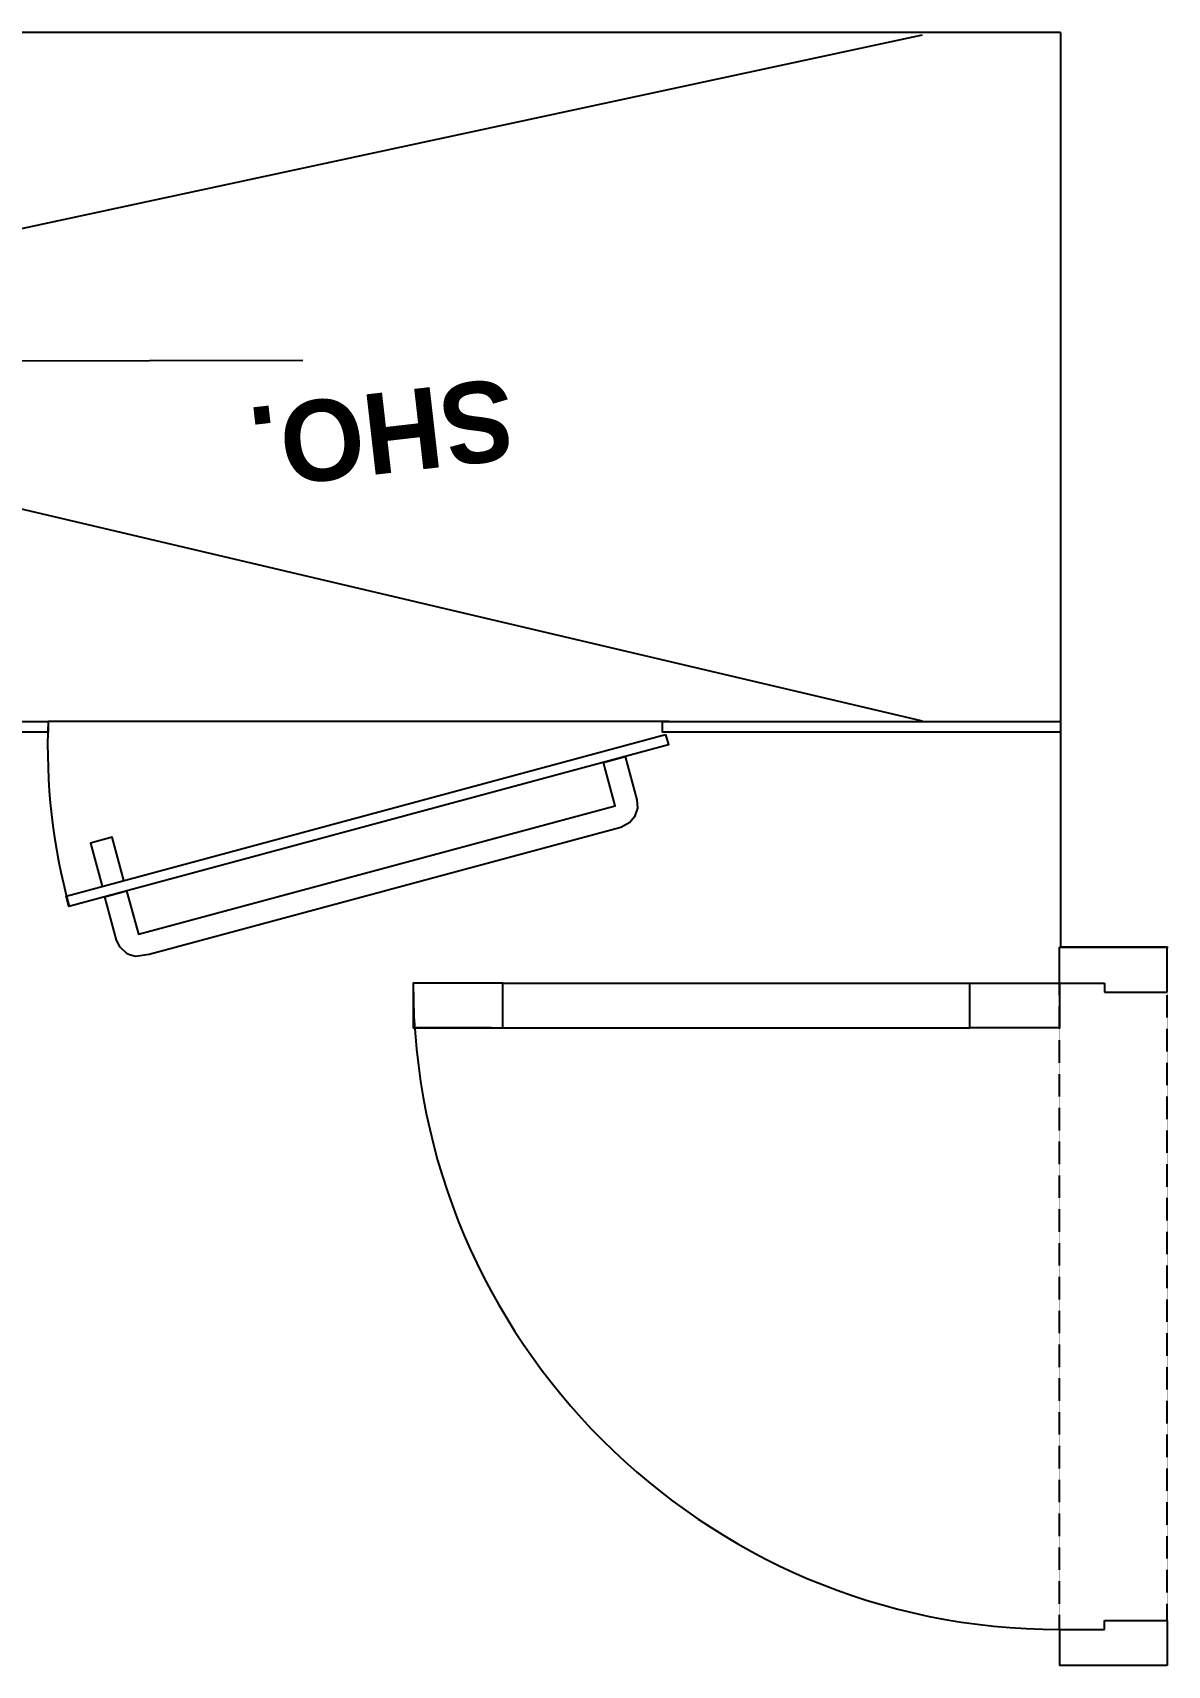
# Model space of a CAD drawing. Extents: x -678889171 to 586587, y -792238163 to 335485.
# Drawn here: x 84570 to 85834, y 50983 to 52802 of the extents above; entities that cross this region are included whole.
import ezdxf

# ---------------------------------------------------------------- set-up
doc = ezdxf.new("R2010")
doc.units = 0
doc.header["$MEASUREMENT"] = 0
doc.linetypes.add('XR-A-TYP34$0$HIDDEN', pattern=[0.375, 0.25, -0.125])
doc.layers.get('0').update_dxf_attribs({"color": 8})
for name, color, linetype in [('XR-A-9TH-FLOOR$0$A-WALL', 252, 'Continuous'), ('XR-A-TYP34$0$A-DOOR', 252, 'Continuous'), ('XR-A-TYP34$0$A-FLOR-OVHD', 252, 'XR-A-TYP34$0$HIDDEN'), ('XR-A-TYP34$0$XR-A-TYP-3-4-6-8-10$0$A-FURN-SANT', 252, 'Continuous'), ('XR-A-TYP34$0$XR-A-TYP-3-4-6-8-10$0$A-GLAZ', 252, 'Continuous'), ('XR-A-TYP34$0$XR-A-TYP-3-4-6-8-10$0$A-GLAZ-FULL', 252, 'Continuous'), ('XR-A-TYP34$0$XR-A-TYP-3-4-6-8-10$0$A-WALL', 252, 'Continuous'), ('XR-A-TYP34$0$XR-A-TYP-3-4-6-8-10$0$I-SPCL', 252, 'Continuous')]:
    doc.layers.add(name, color=color, linetype=linetype)
doc.styles.add('XR-A-TYP34$0$XR-A-TYP-3-4-6-8-10$0$XREF_1BR$0$KZT', font='')
doc.styles.get('XR-A-TYP34$0$XR-A-TYP-3-4-6-8-10$0$XREF_1BR$0$KZT').set_extended_font_data('AvantGarde LT Medium', bold=True)

# ---------------------------------------------------------------- blocks, each defined once
blk = doc.blocks.new('*U1375')
for p, q in [((710, 720), (710, 200)), ((760, 720), (760, 200)), ((0, -20), (0, 100)), ((40, 100), (0, 100)), ((40, 100), (40, 50)), ((760, 100), (760, 50)), ((760, 100), (800, 100)), ((800, -20), (800, 100)), ((40, 50), (50, 50)), ((50, 50), (50, -20)), ((750, 50), (750, -20)), ((760, 50), (750, 50)), ((50, -20), (0, -20)), ((750, -20), (800, -20))]:
    blk.add_line(p, q)
for points in [[(710, 720), (760, 720), (760, 820), (710, 820), (710, 733), (710, 820)], [(710, 200), (760, 200), (760, 100), (710, 100), (710, 187)]]:
    blk.add_lwpolyline(points, close=True)
blk.add_arc((760, 100), 720, 90, 180)
at = {"layer": 'XR-A-TYP34$0$A-FLOR-OVHD'}
for p, q in [((40, 100), (760, 100)), ((50, -20), (750, -20))]:
    blk.add_line(p, q, dxfattribs=at)
blk = doc.blocks.new('XR-A-TYP34')
at = {"layer": 'XR-A-TYP34$0$XR-A-TYP-3-4-6-8-10$0$A-FURN-SANT'}
blk.add_line((87671.5, 38914.7, 0), (86546.5, 38912.7, 0), dxfattribs=at)
at = {"layer": 'XR-A-TYP34$0$XR-A-TYP-3-4-6-8-10$0$A-FURN-SANT', "extrusion": (1.91581e-10, -2.95419e-09, 1), "elevation": 0}
for points in [[(88361, 39277.1), (86664.9, 38912.7), (88361, 38513.6)], [(87471.9, 38335.6), (87458.9, 38383.8), (87434.8, 38377.3), (87447.8, 38329.1)]]:
    blk.add_lwpolyline(points, dxfattribs=at)
blk.add_lwpolyline([(87500.1, 38253), (87485.1, 38250.9), (87479.4, 38252.3), (87475.6, 38254), (87467.8, 38261.2), (87463.9, 38269.2), (87450.9, 38317.5), (87475.1, 38324), (87488.1, 38275.7), (88019.1, 38418.9), (88006.1, 38467.2), (88030.2, 38473.7), (88043.3, 38425.4), (88044, 38416.2), (88040.8, 38406.4), (88035.6, 38400.1), (88025.6, 38394.7)], close=True, dxfattribs=at)
at = {"layer": 'XR-A-TYP34$0$XR-A-TYP-3-4-6-8-10$0$A-GLAZ', "extrusion": (1.91581e-10, -2.95419e-09, 1), "elevation": 0}
for points in [[(86545, 38500.7), (86545, 38512.7), (87387.7, 38512.7), (87387.6, 38500.7)], [(88075.4, 38498.3), (88078.5, 38486.7), (87410.8, 38306.7), (87407.7, 38318.2)]]:
    blk.add_lwpolyline(points, close=True, dxfattribs=at)
blk.add_lwpolyline([(88515.3, 38500.7), (88072.1, 38500.7), (88072.1, 38512.7), (88515.3, 38512.7)], dxfattribs=at)
at = {"layer": 'XR-A-TYP34$0$XR-A-TYP-3-4-6-8-10$0$A-GLAZ-FULL', "extrusion": (1.91581e-10, -2.95419e-09, 1), "elevation": 0}
blk.add_lwpolyline([(88079.3, 38512.6), (87387.7, 38512.7)], dxfattribs=at)
at = {"layer": 'XR-A-TYP34$0$XR-A-TYP-3-4-6-8-10$0$A-GLAZ-FULL'}
blk.add_arc((88081.6, 38487.3, 0), 694.6, 177.8294, 195.0692, dxfattribs=at)
at = {"layer": 'XR-A-TYP34$0$XR-A-TYP-3-4-6-8-10$0$A-WALL'}
for p, q in [((88515.3, 39280), (86545, 39280)), ((88515.3, 39280), (88515.3, 38261.3)), ((88515.3, 38261.3), (88635.3, 38261.3))]:
    blk.add_line(p, q, dxfattribs=at)
at = {"layer": 'XR-A-TYP34$0$A-DOOR', "extrusion": (0, 0, -1), "xscale": -1, "zscale": -1, "rotation": 270}
blk.add_blockref('*U1375', (-88614.2, 37461.3), dxfattribs=at)
at = {"layer": 'XR-A-TYP34$0$XR-A-TYP-3-4-6-8-10$0$I-SPCL', "extrusion": (1.21012e-10, -2.95702e-09, 1), "insert": (87759.2, 38834.4, 0), "char_height": 90, "attachment_point": 5, "text_direction": (-0.993525, -0.113611, 0), "style": 'XR-A-TYP34$0$XR-A-TYP-3-4-6-8-10$0$XREF_1BR$0$KZT'}
blk.add_mtext_dynamic_manual_height_columns('SHO.', width=201.122, gutter_width=905.9, heights=[0], dxfattribs=at)

msp = doc.modelspace()

# ---------------------------------------------------------------- block references
at = {"layer": 'XR-A-9TH-FLOOR$0$A-WALL'}
msp.add_blockref('XR-A-TYP34', (-2800.4, 13522.1), dxfattribs=at)

doc.saveas('drawing.dxf')
